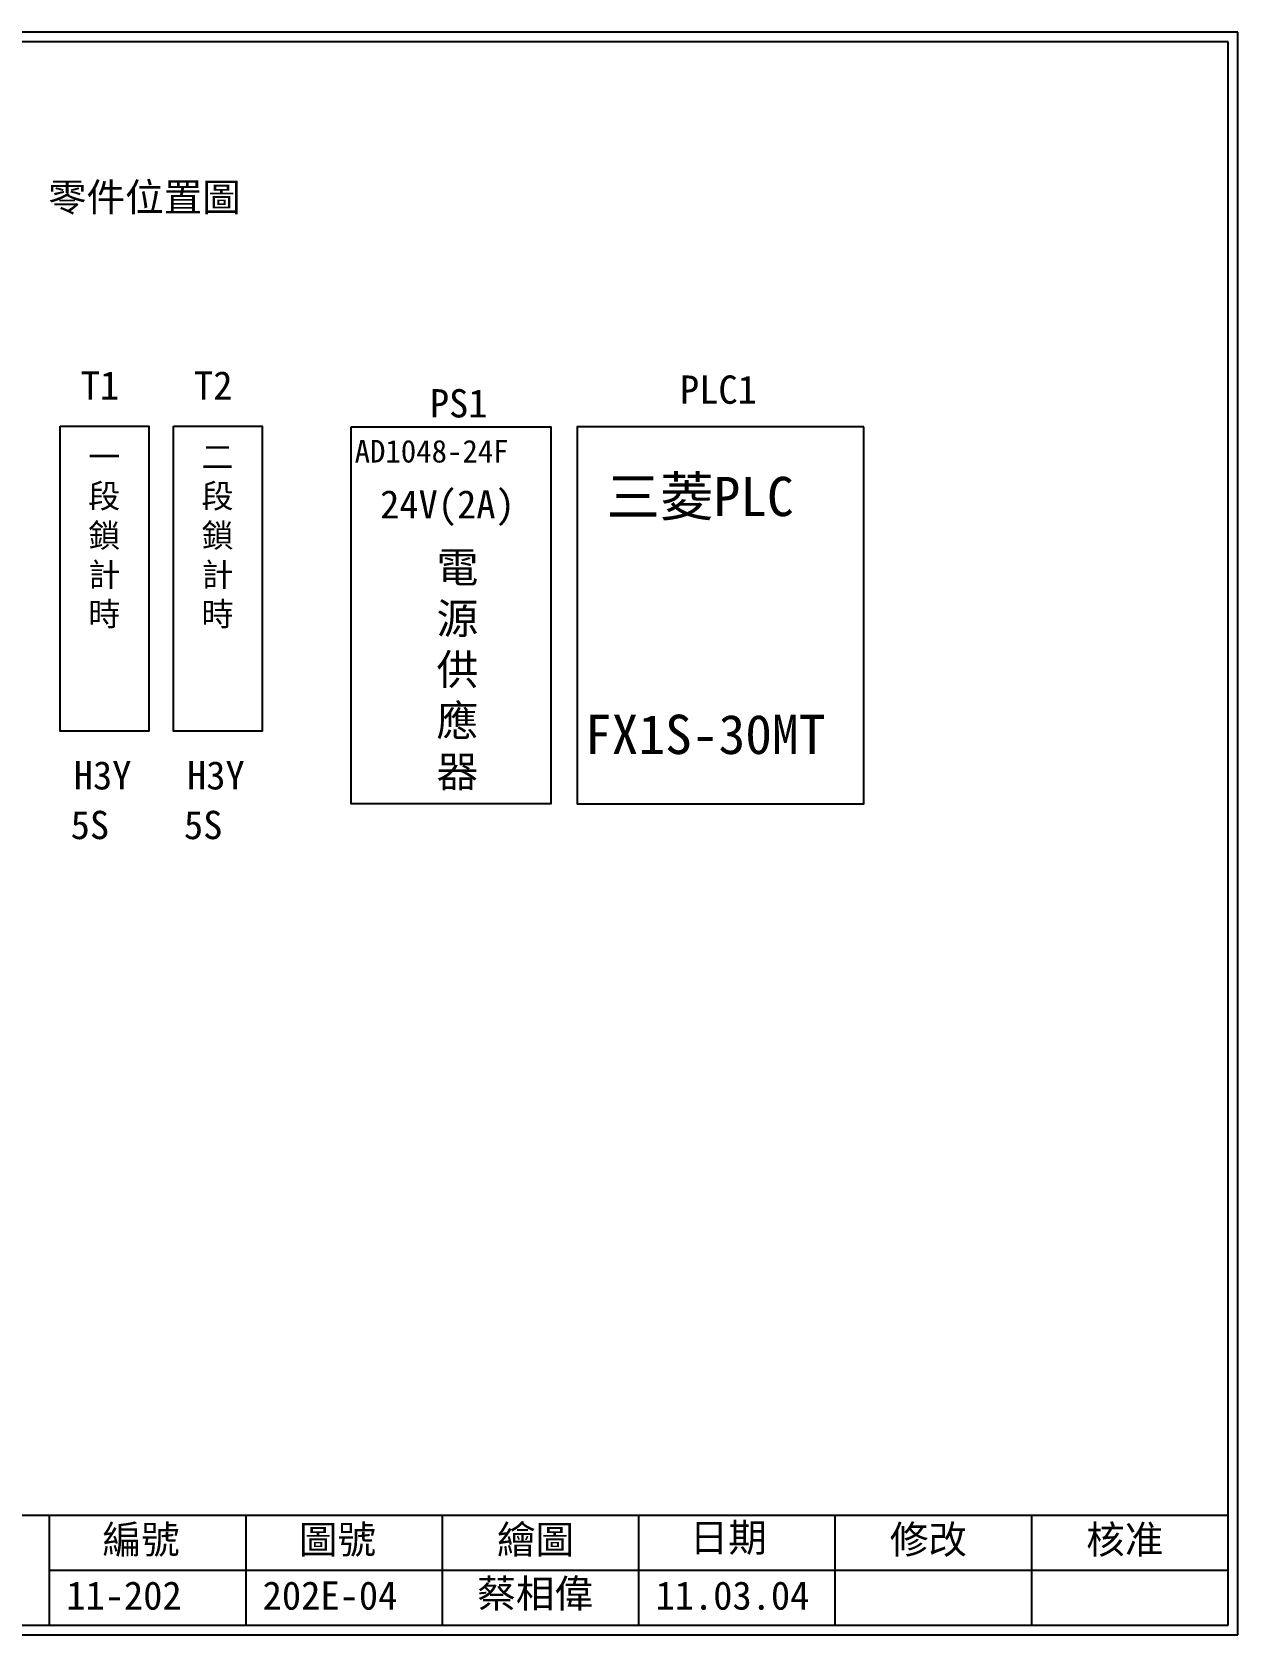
# Model space of a CAD drawing. Extents: x 10 to 297, y 3 to 207.
# Drawn here: x 143.5 to 297, y 3 to 207 of the extents above; entities that cross this region are included whole.
import ezdxf

# ---------------------------------------------------------------- set-up
doc = ezdxf.new("R2010")
doc.units = 0
doc.layers.get('0').update_dxf_attribs({"linetype": 'CONTINUOUS'})
doc.layers.add('圖框層', color=7, linetype='CONTINUOUS')
doc.layers.add('標尺寸層', color=3, linetype='CONTINUOUS')
doc.styles.add('CNS', font='romanc.shx', dxfattribs={"bigfont": 'chineset.shx'})
doc.styles.add('STSL', font='KAIU.TTF')

msp = doc.modelspace()

# ---------------------------------------------------------------- linework, layer by layer
at = {"color": 7}
msp.add_lwpolyline([(249.36, 156.75), (212.88, 156.75), (212.88, 108.78), (249.36, 108.78)], close=True, dxfattribs=at)
at = {"layer": '圖框層', "color": 7}
for p, q in [((297, 206.97), (10, 206.97)), ((297, 3), (297, 206.97)), ((295.75, 205.72), (11.25, 205.72)), ((295.75, 4.25), (295.75, 205.72)), ((11.25, 18.25), (295.75, 18.25)), ((145.75, 4.25), (145.75, 18.25)), ((170.75, 4.25), (170.75, 18.25)), ((195.75, 4.25), (195.75, 18.25)), ((220.75, 4.25), (220.75, 18.25)), ((245.75, 4.25), (245.75, 18.25)), ((270.75, 4.25), (270.75, 18.25)), ((145.75, 11.25), (295.75, 11.25)), ((11.25, 4.25), (295.75, 4.25)), ((10, 3), (297, 3))]:
    msp.add_line(p, q, dxfattribs=at)
at = {"layer": '標尺寸層', "color": 7}
for points in [[(147.09, 156.8), (158.39, 156.8), (158.39, 117.99), (147.09, 117.99)], [(161.51, 156.8), (172.81, 156.8), (172.81, 117.99), (161.51, 117.99)], [(184.14, 156.75), (209.56, 156.75), (209.56, 108.78), (184.14, 108.78)]]:
    msp.add_lwpolyline(points, close=True, dxfattribs=at)

# ---------------------------------------------------------------- texts
at = {"layer": '圖框層', "color": 4, "style": 'STSL'}
for s, height, p in [('零件位置圖', 3.6, (145.53, 184.15)), ('T1', 3.6, (149.7, 160.21)), ('T2', 3.6, (164.12, 160.21)), ('PLC1', 3.6, (225.97, 159.67)), ('PS1', 3.6, (194.14, 157.93)), ('AD1048-24F', 2.88, (184.57, 152.19)), ('三菱PLC', 5, (216.61, 145.37)), ('24V(2A)', 3.6, (187.81, 145.07)), ('FX1S-30MT', 5, (213.88, 115.1)), ('編號', 3.6, (152.47, 13.34)), ('圖號', 3.6, (177.47, 13.34)), ('繪圖', 3.6, (202.69, 13.34)), ('日期', 3.6, (227.22, 13.59)), ('修改', 3.6, (252.69, 13.34)), ('核准', 3.6, (277.69, 13.34)), ('蔡相偉', 3.6, (200.18, 6.47)), ('11-202', 3.6, (147.86, 6.22)), ('202E-04', 3.6, (172.86, 6.22)), ('11.03.04', 3.6, (222.86, 6.22))]:
    msp.add_text(s, height=height, dxfattribs=at).set_placement(p)
at = {"layer": '圖框層', "style": 'STSL'}
for s, p in [('H3Y', (148.81, 110.59)), ('H3Y', (163.23, 110.59)), ('5S', (148.42, 104.27)), ('5S', (162.84, 104.27))]:
    msp.add_text(s, height=3.6, dxfattribs=at).set_placement(p)
at = {"layer": '標尺寸層', "color": 7, "attachment_point": 1, "style": 'CNS'}
for s, insert, char_height, width in [('{\\fDFKai-SB|b0|i0|c136|p65;一段鎖計時}', (150.65, 154.42), 3, 3.7235), ('{\\fDFKai-SB|b0|i0|c136|p65;二段鎖計時}', (165.07, 154.42), 3, 3.9856), ('{\\fDFKai-SB|b0|i0|c136|p65;電源供應器}', (194.99, 140.8), 3.9, 4.9608)]:
    msp.add_mtext(s, dxfattribs=dict(at, insert=insert, char_height=char_height, width=width))

doc.saveas('drawing.dxf')
